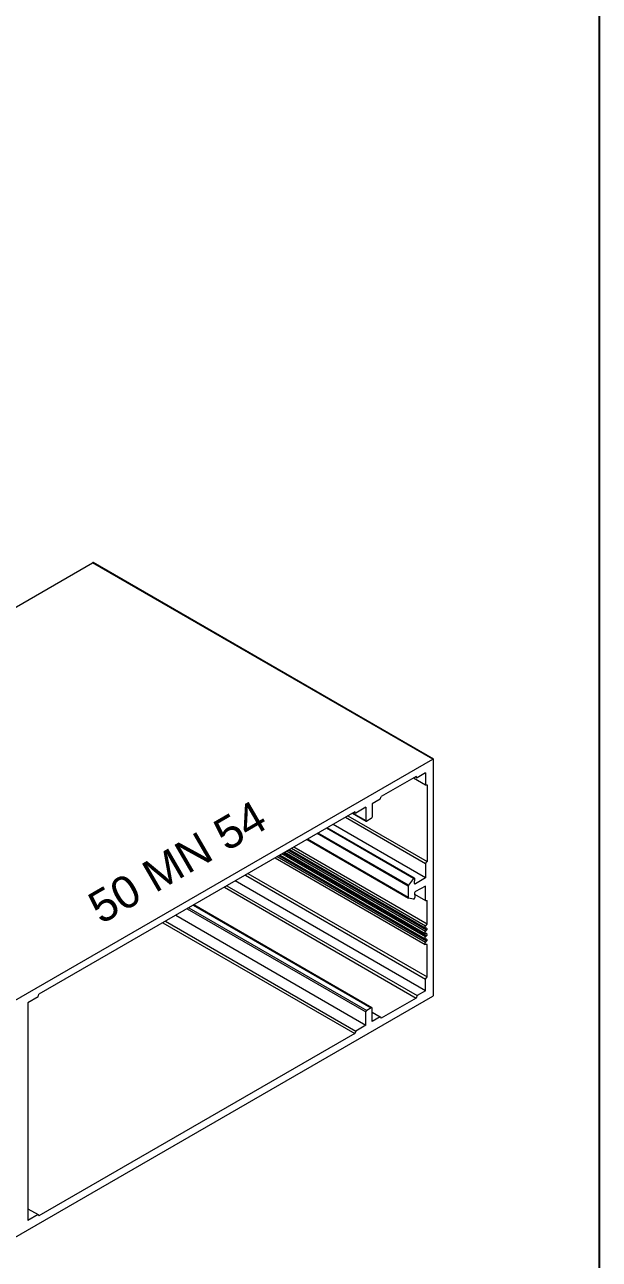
# Model space of a CAD drawing. Header units: millimetres. Extents: x 226 to 1066, y 456 to 1447.
# Drawn here: x 391.1 to 435.7, y 908.9 to 1004.6 of the extents above; entities that cross this region are included whole.
import ezdxf

# ---------------------------------------------------------------- set-up
doc = ezdxf.new("R2010")
doc.units = ezdxf.units.MM
doc.layers.add('ANTET', color=140, linetype='Continuous')
doc.layers.add('nokta', color=140, linetype='Continuous')
doc.styles.get("Standard").update_dxf_attribs({"font": 'arial.ttf'})

# ---------------------------------------------------------------- blocks, each defined once
blk = doc.blocks.new('MN50.S.1')
at = {"color": 252}
blk.add_lwpolyline([(9907.25, 888.558), (9907.25, 1185.558), (10117.25, 1185.558), (10117.25, 888.558)], close=True, dxfattribs=at)
blk = doc.blocks.new('M.T.TİP-5B')
at = {"color": 7, "linetype": 'Continuous', "lineweight": 15}
for p, q in [((1291.773, 1301.185), (1325.057, 1320.399)), ((1351.467, 1305.152), (1325.057, 1320.399)), ((1351.512, 1305.157), (1325.102, 1320.403)), ((1318.184, 1285.938), (1351.467, 1305.152)), ((1351.531, 1286.89), (1351.531, 1305.116)), ((1350.184, 1303.824), (1347.468, 1302.256)), ((1349.971, 1303.701), (1350.894, 1303.168)), ((1350.131, 1303.793), (1350.258, 1303.719)), ((1350.258, 1303.719), (1350.184, 1303.824)), ((1350.894, 1304.087), (1350.258, 1303.719)), ((1350.894, 1304.087), (1350.894, 1303.168)), ((1350.894, 1303.168), (1351.022, 1303.157)), ((1351.022, 1303.157), (1351.022, 1297.221)), ((1347.394, 1302.066), (1346.758, 1301.699)), ((1346.758, 1301.699), (1346.758, 1300.67)), ((1347.394, 1302.066), (1347.468, 1302.256)), ((1345.411, 1301.069), (1320.898, 1286.917)), ((1344.684, 1300.648), (1350.894, 1297.063)), ((1344.884, 1300.764), (1351.022, 1297.221)), ((1345.236, 1300.967), (1346.299, 1300.353)), ((1345.358, 1301.038), (1345.485, 1300.964)), ((1345.485, 1300.964), (1345.411, 1301.069)), ((1346.28, 1301.423), (1345.485, 1300.964)), ((1346.28, 1301.423), (1346.28, 1300.394)), ((1350.048, 1295.934), (1343.283, 1299.84)), ((1350.894, 1295.961), (1343.729, 1300.097)), ((1346.694, 1300.56), (1346.344, 1300.358)), ((1341.706, 1298.929), (1349.576, 1294.385)), ((1339.98, 1297.933), (1350.886, 1291.638)), ((1340.348, 1298.145), (1350.886, 1292.062)), ((1351.022, 1292.364), (1340.678, 1298.336)), ((1339.245, 1297.509), (1350.886, 1290.789)), ((1339.613, 1297.721), (1350.886, 1291.213)), ((1350.894, 1297.063), (1351.022, 1297.221)), ((1350.894, 1297.063), (1350.894, 1295.961)), ((1336.923, 1296.168), (1350.894, 1288.103)), ((1337.124, 1296.284), (1351.022, 1288.261)), ((1349.968, 1295.897), (1349.586, 1295.379)), ((1350.056, 1295.522), (1350.067, 1295.89)), ((1350.894, 1295.961), (1350.122, 1295.484)), ((1335.29, 1295.226), (1350.184, 1286.628)), ((1335.491, 1295.342), (1350.258, 1286.817)), ((1350.894, 1287.184), (1336.127, 1295.709)), ((1349.558, 1295.302), (1349.558, 1294.427)), ((1350.894, 1295.311), (1350.122, 1294.896)), ((1350.894, 1294.208), (1350.894, 1295.311)), ((1349.968, 1294.305), (1349.586, 1294.382)), ((1350.056, 1294.782), (1350.067, 1294.426)), ((1350.059, 1294.691), (1350.894, 1294.208)), ((1350.894, 1294.208), (1351.022, 1294.197)), ((1351.022, 1292.364), (1351.022, 1294.197)), ((1331.514, 1293.046), (1346.28, 1284.521)), ((1346.739, 1285.867), (1332.908, 1293.851)), ((1330.517, 1292.47), (1345.411, 1283.872)), ((1330.718, 1292.586), (1345.485, 1284.062)), ((1350.902, 1292.216), (1351.022, 1292.364)), ((1350.982, 1292.05), (1350.902, 1292.057)), ((1350.902, 1291.792), (1350.982, 1291.891)), ((1350.982, 1291.625), (1350.902, 1291.633)), ((1350.902, 1291.367), (1350.982, 1291.466)), ((1350.982, 1291.201), (1350.902, 1291.208)), ((1350.902, 1290.943), (1350.982, 1291.042)), ((1351.022, 1290.773), (1350.902, 1290.784)), ((1351.022, 1288.261), (1351.022, 1290.773)), ((1350.894, 1288.103), (1351.022, 1288.261)), ((1350.894, 1287.184), (1350.894, 1288.103)), ((1318.184, 1267.566), (1351.467, 1286.78)), ((1320.825, 1286.728), (1320.029, 1286.269)), ((1320.029, 1286.269), (1320.029, 1269.366)), ((1320.825, 1286.728), (1320.898, 1286.917)), ((1350.184, 1286.628), (1347.468, 1285.059)), ((1350.258, 1286.817), (1350.184, 1286.628)), ((1350.894, 1287.184), (1350.258, 1286.817)), ((1346.28, 1284.521), (1346.28, 1285.55)), ((1346.694, 1285.862), (1346.344, 1285.66)), ((1346.758, 1284.796), (1346.758, 1285.825)), ((1346.758, 1285.531), (1347.394, 1285.164)), ((1346.28, 1284.521), (1345.485, 1284.062)), ((1347.394, 1285.164), (1346.758, 1284.796)), ((1347.394, 1285.164), (1347.468, 1285.059)), ((1345.411, 1283.872), (1320.898, 1269.721)), ((1345.485, 1284.062), (1345.411, 1283.872)), ((1320.029, 1270.285), (1320.825, 1269.826)), ((1320.825, 1269.826), (1320.029, 1269.366)), ((1320.825, 1269.826), (1320.898, 1269.721))]:
    blk.add_line(p, q, dxfattribs=at)
at = {"color": 8, "linetype": 'Continuous', "lineweight": 15}
for p, q in [((1345.262, 1300.982), (1346.28, 1300.394)), ((1349.968, 1295.897), (1343.21, 1299.798)), ((1349.558, 1294.427), (1341.732, 1298.945)), ((1349.558, 1295.302), (1342.49, 1299.382)), ((1349.586, 1295.379), (1342.571, 1299.429)), ((1350.902, 1291.367), (1339.754, 1297.803)), ((1350.982, 1291.466), (1339.88, 1297.875)), ((1350.902, 1291.792), (1340.122, 1298.015)), ((1350.982, 1291.891), (1340.247, 1298.087)), ((1350.902, 1292.216), (1340.489, 1298.227)), ((1350.902, 1290.943), (1339.387, 1297.591)), ((1350.982, 1291.042), (1339.512, 1297.663)), ((1350.122, 1295.484), (1350.056, 1295.522)), ((1332.405, 1293.56), (1346.28, 1285.55)), ((1332.532, 1293.634), (1346.344, 1285.66)), ((1332.882, 1293.836), (1346.694, 1285.862))]:
    blk.add_line(p, q, dxfattribs=at)
at = {"color": 7, "linetype": 'Continuous', "lineweight": 15, "flags": 128}
for points in [[(1350.067, 1295.89), (1350.065, 1295.909), (1350.059, 1295.924), (1350.048, 1295.934), (1350.034, 1295.938), (1350.018, 1295.936), (1350.001, 1295.928), (1349.983, 1295.914), (1349.968, 1295.897)], [(1350.902, 1292.057), (1350.886, 1292.062), (1350.873, 1292.074), (1350.865, 1292.091), (1350.862, 1292.113), (1350.865, 1292.139), (1350.873, 1292.165), (1350.886, 1292.192), (1350.902, 1292.216)], [(1350.982, 1292.05), (1350.998, 1292.045), (1351.011, 1292.033), (1351.019, 1292.015), (1351.022, 1291.993), (1351.019, 1291.968), (1351.011, 1291.941), (1350.998, 1291.915), (1350.982, 1291.891)], [(1350.902, 1291.633), (1350.886, 1291.638), (1350.873, 1291.649), (1350.865, 1291.667), (1350.862, 1291.689), (1350.865, 1291.714), (1350.873, 1291.741), (1350.886, 1291.768), (1350.902, 1291.792)], [(1350.902, 1291.208), (1350.886, 1291.213), (1350.873, 1291.225), (1350.865, 1291.243), (1350.862, 1291.265), (1350.865, 1291.29), (1350.873, 1291.317), (1350.886, 1291.343), (1350.902, 1291.367)], [(1350.982, 1291.625), (1350.998, 1291.62), (1351.011, 1291.609), (1351.019, 1291.591), (1351.022, 1291.569), (1351.019, 1291.543), (1351.011, 1291.517), (1350.998, 1291.49), (1350.982, 1291.466)], [(1350.982, 1291.201), (1350.998, 1291.196), (1351.011, 1291.184), (1351.019, 1291.167), (1351.022, 1291.145), (1351.019, 1291.119), (1351.011, 1291.092), (1350.998, 1291.066), (1350.982, 1291.042)], [(1350.902, 1290.784), (1350.886, 1290.789), (1350.873, 1290.801), (1350.865, 1290.818), (1350.862, 1290.841), (1350.865, 1290.866), (1350.873, 1290.893), (1350.886, 1290.919), (1350.902, 1290.943)]]:
    blk.add_lwpolyline(points, dxfattribs=at)
at = {"color": 7, "linetype": 'Continuous', "lineweight": 15}
for centre, radius, start, end in [((1325.083, 1320.362), 0.0453, 65.69288, 125.61758), ((1351.492, 1305.122), 0.0393, 350.78596, 129.20329), ((1346.62, 1300.676), 0.138, 302.60548, 357.39452), ((1346.319, 1300.388), 0.0393, 170.78596, 309.20329), ((1349.694, 1295.296), 0.136, 142.5075, 177.51399), ((1350.095, 1295.514), 0.04, 168.31177, 311.67748), ((1350.193, 1294.779), 0.137, 121.2458, 178.7542), ((1349.598, 1294.421), 0.0407, 171.63351, 252.55455), ((1349.952, 1294.419), 0.115, 277.90099, 3.29732), ((1351.392, 1286.897), 0.138, 302.60548, 357.39452), ((1346.419, 1285.543), 0.138, 122.60548, 177.39452), ((1346.719, 1285.832), 0.0393, 350.78596, 129.20329)]:
    blk.add_arc(centre, radius, start, end, dxfattribs=at)

msp = doc.modelspace()

# ---------------------------------------------------------------- block references
msp.add_blockref('M.T.TİP-5B', (-928.668, -357.5))
at = {"layer": 'ANTET', "color": 0}
msp.add_blockref('MN50.S.1', (-9681.523, -85.511), dxfattribs=at)

# ---------------------------------------------------------------- texts
at = {"layer": 'nokta', "insert": (391.397, 934.417), "char_height": 2.5, "width": 25.30173, "attachment_point": 1, "rotation": 30.14341}
msp.add_mtext('{\\pxqc;\\fArial|b0|i0|c162|p34;50 MN 54}', dxfattribs=at)

doc.saveas('drawing.dxf')
